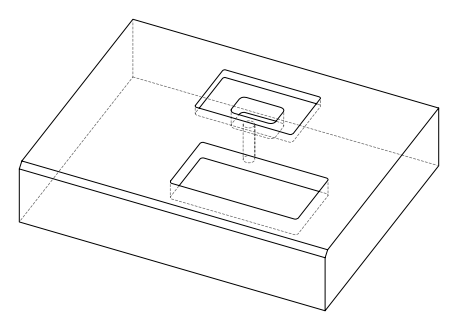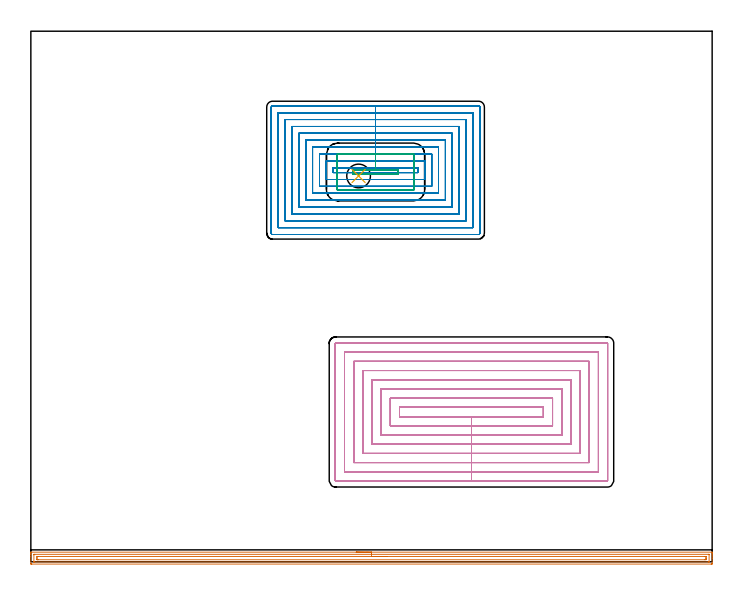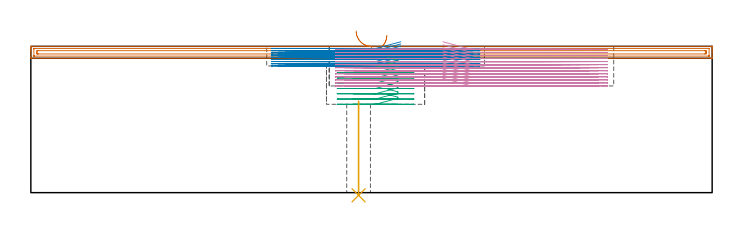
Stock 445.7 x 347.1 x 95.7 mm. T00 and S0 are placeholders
(PLAN: 5 operations, 4 tool changes, 146 min)
(1 AREA_MILL | FG_CHAMFER_SURFACE | UGT0205_001 | 10.91 min | 13558 mm3)
(2 MILL_RECTANGULAR_POCKET | POCKET_RECTANGULAR_STRAIGHT | NXT0201_008 | Follow Part, ap 1.5, ae 75% | 51.63 min | 164237 mm3)
(3 MILL_RECTANGULAR_POCKET_1 | POCKET_RECTANGULAR_STRAIGHT_1 | UGT0201_132 | Follow Part, ap 3.5, ae 75% | 4.38 min | 59765 mm3)
(4 MILL_RECTANGULAR_POCKET_2 | POCKET_RECTANGULAR_STRAIGHT_2 | NXT0201_009 | Follow Part, ap 2, ae 75% | 78.85 min | 472948 mm3)
(5 INDEXABLE_INSERT_DRILL_THROUGH_HOLE_FROM_SOLID | STEP1HOLE | NXT0302_002 | 0.26 min | 10914 mm3)
(TOOL UGT0205_001 | Chamfer Mill 20 x 3 x 45 deg. | D20 FL50 Z2)
(TOOL NXT0201_008 | ENDMILL 6mm [2P460-0600-NA 1630] | D6 FL26 Z6)
(TOOL UGT0201_132 | Carbide End Mill 14.0 | D14 FL30 Z4)
(TOOL NXT0201_009 | ENDMILL 8mm [2P460-0800-NA 1630] | D8 FL26 Z6)
(TOOL NXT0302_002 | Index. Insert Drill 15.5mm [880-D1550L20-05] | D15.5 PA176 FL78 Z2)
(OP 1 AREA_MILL)
G17 G21 G94 G90
T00 M6
G54
G17 G0 G90 X212.85 Y6.3 S1061 M3
G43 Z105.7 H0
G94 G1 X212.888 Z104.828 F250.
X213.002 Z103.963
X213.191 Z103.112
X213.453 Z102.28
X213.787 Z101.474
X214.19 Z100.7
X214.658 Z99.964
X215.19 Z99.272
X215.779 Z98.629
X216.422 Z98.039
X217.114 Z97.508
X217.85 Z97.04
X218.624 Z96.637
X219.43 Z96.303
X220.262 Z96.041
X221.114 Z95.852
X221.978 Z95.738
X222.85 Z95.7
X445.517
X445.69 Y6.297 Z95.689
X445.698 Y6.141 Z95.534
X445.7 Y5.979 Z95.379
Y5.751 Z95.151
Y5.031 Z94.426
Y3.795 Z93.191
Y2.402 Z91.798
Y-0.85 Z88.547
X445.697 Y-1.109 Z88.289
X445.69 Y-1.493 Z87.905
X445.465 Y-1.497 Z87.902
X445.069 Y-1.5 Z87.9
X0.631
X0.235 Y-1.497 Z87.902
X0.01 Y-1.493 Z87.905
X0. Y-1.109 Z88.289
Y3.277 Z92.672
Y4.672 Z94.068
Y5.031 Z94.426
Y5.751 Z95.151
Y5.979 Z95.379
X0.002 Y6.141 Z95.534
X0.01 Y6.297 Z95.689
X0.183 Y6.3 Z95.7
X222.85
Y4.886 Z94.286
X443.281 Y4.885 Z94.285
X443.431
X443.642 Y4.881 Z94.281
X443.687 Y4.879 Z94.279
X443.693 Y4.85 Z94.25
X443.696 Y4.815 Z94.215
X443.7 Y4.621 Z94.021
Y0.235 Z89.635
X443.698 Y0.098 Z89.498
X443.694 Y-0.012 Z89.388
X443.69 Y-0.078 Z89.322
X443.653 Y-0.08 Z89.32
X443.281 Y-0.085 Z89.315
X443.132 Y-0.086 Z89.314
X2.419
X2.27 Y-0.085 Z89.315
X2.058 Y-0.081 Z89.319
X2.013 Y-0.079 Z89.321
X2.007 Y-0.05 Z89.35
X2.004 Y-0.015 Z89.385
X2. Y0.179 Z89.579
Y4.565 Z93.965
X2.002 Y4.702 Z94.102
X2.006 Y4.812 Z94.212
X2.01 Y4.878 Z94.278
X2.047 Y4.88 Z94.28
X2.419 Y4.885 Z94.285
X2.568
X222.85 Y4.886 Z94.286
Y3.471 Z92.871
X440.598
X441.296 Y3.47 Z92.87
X441.493 Y3.468 Z92.868
X441.681 Y3.465 Z92.865
X441.69 Y3.277 Z92.677
X441.697 Y3.076 Z92.476
X441.699 Y2.4 Z91.8
Y2.198 Z91.598
X441.69 Y1.523 Z90.923
X441.683 Y1.336 Z90.736
X440.598 Y1.329 Z90.729
X5.102
X4.404 Y1.33 Z90.73
X4.207 Y1.332 Z90.732
X4.019 Y1.335 Z90.735
X4.01 Y1.523 Z90.923
X4.003 Y1.724 Z91.124
X4.001 Y2.4 Z91.8
Y2.602 Z92.002
X4.01 Y3.277 Z92.677
X4.017 Y3.464 Z92.864
X5.102 Y3.471 Z92.871
X222.85
X223.722 Z92.91
X224.586 Z93.023
X225.438 Z93.212
X226.27 Z93.475
X227.076 Z93.808
X227.85 Z94.211
X228.586 Z94.68
X229.278 Z95.211
X229.921 Z95.8
X230.51 Z96.444
X231.042 Z97.136
X231.51 Z97.871
X231.913 Z98.645
X232.247 Z99.451
X232.509 Z100.283
X232.698 Z101.135
X232.812 Z102.
X232.85 Z102.871
G0 Z105.7
M5
M2
(OP 2 MILL_RECTANGULAR_POCKET)
G17 G21 G94 G90
T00 M6
G54
G17 G0 G90 X242.004 Y257.8 S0 M3
G43 Z105.7 H1
Z98.7
G94 G1 X225.5 Z94.278 F250.
X197.8 F500.
Y254.6
X253.2
Y257.8
X225.5
Y262.3
X193.3
Y250.1
X257.7
Y262.3
X225.5
Y266.8
X188.8
Y245.6
X262.2
Y266.8
X225.5
Y271.3
X184.3
Y241.1
X266.7
Y271.3
X225.5
Y275.8
X179.8
Y236.6
X271.2
Y275.8
X225.5
Y280.3
X175.3
Y232.1
X275.7
Y280.3
X225.5
Y284.8
X170.8
Y227.6
X280.2
Y284.8
X225.5
Y289.3
X166.3
Y223.1
X284.7
Y289.3
X225.5
Y293.8
X161.8
Y218.6
X289.2
Y293.8
X225.5
Y298.3
X158.1
G3 X157.3 Y297.5 R0.8
G1 Y214.9
G3 X158.1 Y214.1 R0.8
G1 X292.9
G3 X293.7 Y214.9 R0.8
G1 Y297.5
G3 X292.9 Y298.3 R0.8
G1 X225.5
X224.5
G0 X242.004 Y257.8 Z97.278
G1 X225.5 Z92.855 F250.
X197.8 F500.
Y254.6
X253.2
Y257.8
X225.5
Y262.3
X193.3
Y250.1
X257.7
Y262.3
X225.5
Y266.8
X188.8
Y245.6
X262.2
Y266.8
X225.5
Y271.3
X184.3
Y241.1
X266.7
Y271.3
X225.5
Y275.8
X179.8
Y236.6
X271.2
Y275.8
X225.5
Y280.3
X175.3
Y232.1
X275.7
Y280.3
X225.5
Y284.8
X170.8
Y227.6
X280.2
Y284.8
X225.5
Y289.3
X166.3
Y223.1
X284.7
Y289.3
X225.5
Y293.8
X161.8
Y218.6
X289.2
Y293.8
X225.5
Y298.3
X158.1
G3 X157.3 Y297.5 R0.8
G1 Y214.9
G3 X158.1 Y214.1 R0.8
G1 X292.9
G3 X293.7 Y214.9 R0.8
G1 Y297.5
G3 X292.9 Y298.3 R0.8
G1 X225.5
X224.5
G0 X242.004 Y257.8 Z95.855
G1 X225.5 Z91.433 F250.
X197.8 F500.
Y254.6
X253.2
Y257.8
X225.5
Y262.3
X193.3
Y250.1
X257.7
Y262.3
X225.5
Y266.8
X188.8
Y245.6
X262.2
Y266.8
X225.5
Y271.3
X184.3
Y241.1
X266.7
Y271.3
X225.5
Y275.8
X179.8
Y236.6
X271.2
Y275.8
X225.5
Y280.3
X175.3
Y232.1
X275.7
Y280.3
X225.5
Y284.8
X170.8
Y227.6
X280.2
Y284.8
X225.5
Y289.3
X166.3
Y223.1
X284.7
Y289.3
X225.5
Y293.8
X161.8
Y218.6
X289.2
Y293.8
X225.5
Y298.3
X158.1
G3 X157.3 Y297.5 R0.8
G1 Y214.9
G3 X158.1 Y214.1 R0.8
G1 X292.9
G3 X293.7 Y214.9 R0.8
G1 Y297.5
G3 X292.9 Y298.3 R0.8
G1 X225.5
X224.5
G0 X242.004 Y257.8 Z94.433
G1 X225.5 Z90.011 F250.
X197.8 F500.
Y254.6
X253.2
Y257.8
X225.5
Y262.3
X193.3
Y250.1
X257.7
Y262.3
X225.5
Y266.8
X188.8
Y245.6
X262.2
Y266.8
X225.5
Y271.3
X184.3
Y241.1
X266.7
Y271.3
X225.5
Y275.8
X179.8
Y236.6
X271.2
Y275.8
X225.5
Y280.3
X175.3
Y232.1
X275.7
Y280.3
X225.5
Y284.8
X170.8
Y227.6
X280.2
Y284.8
X225.5
Y289.3
X166.3
Y223.1
X284.7
Y289.3
X225.5
Y293.8
X161.8
Y218.6
X289.2
Y293.8
X225.5
Y298.3
X158.1
G3 X157.3 Y297.5 R0.8
G1 Y214.9
G3 X158.1 Y214.1 R0.8
G1 X292.9
G3 X293.7 Y214.9 R0.8
G1 Y297.5
G3 X292.9 Y298.3 R0.8
G1 X225.5
X224.5
G0 X242.004 Y257.8 Z93.011
G1 X225.5 Z88.589 F250.
X197.8 F500.
Y254.6
X253.2
Y257.8
X225.5
Y262.3
X193.3
Y250.1
X257.7
Y262.3
X225.5
Y266.8
X188.8
Y245.6
X262.2
Y266.8
X225.5
Y271.3
X184.3
Y241.1
X266.7
Y271.3
X225.5
Y275.8
X179.8
Y236.6
X271.2
Y275.8
X225.5
Y280.3
X175.3
Y232.1
X275.7
Y280.3
X225.5
Y284.8
X170.8
Y227.6
X280.2
Y284.8
X225.5
Y289.3
X166.3
Y223.1
X284.7
Y289.3
X225.5
Y293.8
X161.8
Y218.6
X289.2
Y293.8
X225.5
Y298.3
X158.1
G3 X157.3 Y297.5 R0.8
G1 Y214.9
G3 X158.1 Y214.1 R0.8
G1 X292.9
G3 X293.7 Y214.9 R0.8
G1 Y297.5
G3 X292.9 Y298.3 R0.8
G1 X225.5
X224.5
G0 X242.004 Y257.8 Z91.589
G1 X225.5 Z87.167 F250.
X197.8 F500.
Y254.6
X253.2
Y257.8
X225.5
Y262.3
X193.3
Y250.1
X257.7
Y262.3
X225.5
Y266.8
X188.8
Y245.6
X262.2
Y266.8
X225.5
Y271.3
X184.3
Y241.1
X266.7
Y271.3
X225.5
Y275.8
X179.8
Y236.6
X271.2
Y275.8
X225.5
Y280.3
X175.3
Y232.1
X275.7
Y280.3
X225.5
Y284.8
X170.8
Y227.6
X280.2
Y284.8
X225.5
Y289.3
X166.3
Y223.1
X284.7
Y289.3
X225.5
Y293.8
X161.8
Y218.6
X289.2
Y293.8
X225.5
Y298.3
X158.1
G3 X157.3 Y297.5 R0.8
G1 Y214.9
G3 X158.1 Y214.1 R0.8
G1 X292.9
G3 X293.7 Y214.9 R0.8
G1 Y297.5
G3 X292.9 Y298.3 R0.8
G1 X225.5
X224.5
G0 X242.004 Y257.8 Z90.167
G1 X225.5 Z85.744 F250.
X197.8 F500.
Y254.6
X253.2
Y257.8
X225.5
Y262.3
X193.3
Y250.1
X257.7
Y262.3
X225.5
Y266.8
X188.8
Y245.6
X262.2
Y266.8
X225.5
Y271.3
X184.3
Y241.1
X266.7
Y271.3
X225.5
Y275.8
X179.8
Y236.6
X271.2
Y275.8
X225.5
Y280.3
X175.3
Y232.1
X275.7
Y280.3
X225.5
Y284.8
X170.8
Y227.6
X280.2
Y284.8
X225.5
Y289.3
X166.3
Y223.1
X284.7
Y289.3
X225.5
Y293.8
X161.8
Y218.6
X289.2
Y293.8
X225.5
Y298.3
X158.1
G3 X157.3 Y297.5 R0.8
G1 Y214.9
G3 X158.1 Y214.1 R0.8
G1 X292.9
G3 X293.7 Y214.9 R0.8
G1 Y297.5
G3 X292.9 Y298.3 R0.8
G1 X225.5
X224.5
G0 X242.004 Y257.8 Z88.744
G1 X225.5 Z84.322 F250.
X197.8 F500.
Y254.6
X253.2
Y257.8
X225.5
Y262.3
X193.3
Y250.1
X257.7
Y262.3
X225.5
Y266.8
X188.8
Y245.6
X262.2
Y266.8
X225.5
Y271.3
X184.3
Y241.1
X266.7
Y271.3
X225.5
Y275.8
X179.8
Y236.6
X271.2
Y275.8
X225.5
Y280.3
X175.3
Y232.1
X275.7
Y280.3
X225.5
Y284.8
X170.8
Y227.6
X280.2
Y284.8
X225.5
Y289.3
X166.3
Y223.1
X284.7
Y289.3
X225.5
Y293.8
X161.8
Y218.6
X289.2
Y293.8
X225.5
Y298.3
X158.1
G3 X157.3 Y297.5 R0.8
G1 Y214.9
G3 X158.1 Y214.1 R0.8
G1 X292.9
G3 X293.7 Y214.9 R0.8
G1 Y297.5
G3 X292.9 Y298.3 R0.8
G1 X225.5
X224.5
G0 X242.004 Y257.8 Z87.322
G1 X225.5 Z82.9 F250.
X197.8 F500.
Y254.6
X253.2
Y257.8
X225.5
Y262.3
X193.3
Y250.1
X257.7
Y262.3
X225.5
Y266.8
X188.8
Y245.6
X262.2
Y266.8
X225.5
Y271.3
X184.3
Y241.1
X266.7
Y271.3
X225.5
Y275.8
X179.8
Y236.6
X271.2
Y275.8
X225.5
Y280.3
X175.3
Y232.1
X275.7
Y280.3
X225.5
Y284.8
X170.8
Y227.6
X280.2
Y284.8
X225.5
Y289.3
X166.3
Y223.1
X284.7
Y289.3
X225.5
Y293.8
X161.8
Y218.6
X289.2
Y293.8
X225.5
Y298.3
X158.1
G3 X157.3 Y297.5 R0.8
G1 Y214.9
G3 X158.1 Y214.1 R0.8
G1 X292.9
G3 X293.7 Y214.9 R0.8
G1 Y297.5
G3 X292.9 Y298.3 R0.8
G1 X225.5
X224.5
G0 Z105.7
M5
M2
(OP 3 MILL_RECTANGULAR_POCKET_1)
G17 G21 G94 G90
T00 M6
G54
G17 G0 G90 X233.445 Y253.6 S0 M3
G43 Z105.7 H0
Z88.364
G94 G1 X240.1 Z86.58 F250.
Y256.4 Z85.83
X225.5 Z81.918
X210.9 F500.
Y253.6
X240.1
Y256.4
X225.5
Y266.9
X200.8
G3 X200.4 Y266.5 R0.4
G1 Y243.5
G3 X200.8 Y243.1 R0.4
G1 X250.2
G3 X250.6 Y243.5 R0.4
G1 Y266.5
G3 X250.2 Y266.9 R0.4
G1 X225.5
X224.5
G0 X233.445 Y253.6 Z84.918
G1 X240.1 Z83.135 F250.
Y256.4 Z82.385
X225.5 Z78.473
X210.9 F500.
Y253.6
X240.1
Y256.4
X225.5
Y266.9
X200.8
G3 X200.4 Y266.5 R0.4
G1 Y243.5
G3 X200.8 Y243.1 R0.4
G1 X250.2
G3 X250.6 Y243.5 R0.4
G1 Y266.5
G3 X250.2 Y266.9 R0.4
G1 X225.5
X224.5
G0 X233.445 Y253.6 Z81.473
G1 X240.1 Z79.69 F250.
Y256.4 Z78.939
X225.5 Z75.027
X210.9 F500.
Y253.6
X240.1
Y256.4
X225.5
Y266.9
X200.8
G3 X200.4 Y266.5 R0.4
G1 Y243.5
G3 X200.8 Y243.1 R0.4
G1 X250.2
G3 X250.6 Y243.5 R0.4
G1 Y266.5
G3 X250.2 Y266.9 R0.4
G1 X225.5
X224.5
G0 X233.445 Y253.6 Z78.027
G1 X240.1 Z76.244 F250.
Y256.4 Z75.494
X225.5 Z71.582
X210.9 F500.
Y253.6
X240.1
Y256.4
X225.5
Y266.9
X200.8
G3 X200.4 Y266.5 R0.4
G1 Y243.5
G3 X200.8 Y243.1 R0.4
G1 X250.2
G3 X250.6 Y243.5 R0.4
G1 Y266.5
G3 X250.2 Y266.9 R0.4
G1 X225.5
X224.5
G0 X233.445 Y253.6 Z74.582
G1 X240.1 Z72.799 F250.
Y256.4 Z72.048
X225.5 Z68.136
X210.9 F500.
Y253.6
X240.1
Y256.4
X225.5
Y266.9
X200.8
G3 X200.4 Y266.5 R0.4
G1 Y243.5
G3 X200.8 Y243.1 R0.4
G1 X250.2
G3 X250.6 Y243.5 R0.4
G1 Y266.5
G3 X250.2 Y266.9 R0.4
G1 X225.5
X224.5
G0 X233.445 Y253.6 Z71.136
G1 X240.1 Z69.353 F250.
Y256.4 Z68.603
X225.5 Z64.691
X210.9 F500.
Y253.6
X240.1
Y256.4
X225.5
Y266.9
X200.8
G3 X200.4 Y266.5 R0.4
G1 Y243.5
G3 X200.8 Y243.1 R0.4
G1 X250.2
G3 X250.6 Y243.5 R0.4
G1 Y266.5
G3 X250.2 Y266.9 R0.4
G1 X225.5
X224.5
G0 X233.445 Y253.6 Z67.691
G1 X240.1 Z65.908 F250.
Y256.4 Z65.158
X225.5 Z61.245
X210.9 F500.
Y253.6
X240.1
Y256.4
X225.5
Y266.9
X200.8
G3 X200.4 Y266.5 R0.4
G1 Y243.5
G3 X200.8 Y243.1 R0.4
G1 X250.2
G3 X250.6 Y243.5 R0.4
G1 Y266.5
G3 X250.2 Y266.9 R0.4
G1 X225.5
X224.5
G0 X233.445 Y253.6 Z64.245
G1 X240.1 Z62.462 F250.
Y256.4 Z61.712
X225.5 Z57.8
X210.9 F500.
Y253.6
X240.1
Y256.4
X225.5
Y266.9
X200.8
G3 X200.4 Y266.5 R0.4
G1 Y243.5
G3 X200.8 Y243.1 R0.4
G1 X250.2
G3 X250.6 Y243.5 R0.4
G1 Y266.5
G3 X250.2 Y266.9 R0.4
G1 X225.5
X224.5
G0 Z105.7
M5
M2
(OP 4 MILL_RECTANGULAR_POCKET_2)
G17 G21 G94 G90
T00 M6
G54
G17 G0 G90 X269.618 Y94.9 S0 M3
G43 Z105.7 H1
Z98.7
G94 G1 X288.25 Z93.708 F250.
X335.3 F500.
Y101.1
X241.2
Y94.9
X288.25
Y88.9
X341.3
Y107.1
X235.2
Y88.9
X288.25
Y82.9
X347.3
Y113.1
X229.2
Y82.9
X288.25
Y76.9
X353.3
Y119.1
X223.2
Y76.9
X288.25
Y70.9
X359.3
Y125.1
X217.2
Y70.9
X288.25
Y64.9
X365.3
Y131.1
X211.2
Y64.9
X288.25
Y58.9
X371.3
Y137.1
X205.2
Y58.9
X288.25
Y52.9
X377.2
X377.255 Y52.905
X377.295 Y52.945
X377.3 Y53.
Y143.
X377.295 Y143.055
X377.255 Y143.095
X377.2 Y143.1
X199.3
X199.245 Y143.095
X199.205 Y143.055
X199.2 Y143.
Y53.
X199.205 Y52.945
X199.245 Y52.905
X199.3 Y52.9
X288.25
X289.25
G0 X269.618 Y94.9 Z96.708
G1 X288.25 Z91.715 F250.
X335.3 F500.
Y101.1
X241.2
Y94.9
X288.25
Y88.9
X341.3
Y107.1
X235.2
Y88.9
X288.25
Y82.9
X347.3
Y113.1
X229.2
Y82.9
X288.25
Y76.9
X353.3
Y119.1
X223.2
Y76.9
X288.25
Y70.9
X359.3
Y125.1
X217.2
Y70.9
X288.25
Y64.9
X365.3
Y131.1
X211.2
Y64.9
X288.25
Y58.9
X371.3
Y137.1
X205.2
Y58.9
X288.25
Y52.9
X377.2
X377.255 Y52.905
X377.295 Y52.945
X377.3 Y53.
Y143.
X377.295 Y143.055
X377.255 Y143.095
X377.2 Y143.1
X199.3
X199.245 Y143.095
X199.205 Y143.055
X199.2 Y143.
Y53.
X199.205 Y52.945
X199.245 Y52.905
X199.3 Y52.9
X288.25
X289.25
G0 X269.618 Y94.9 Z94.715
G1 X288.25 Z89.723 F250.
X335.3 F500.
Y101.1
X241.2
Y94.9
X288.25
Y88.9
X341.3
Y107.1
X235.2
Y88.9
X288.25
Y82.9
X347.3
Y113.1
X229.2
Y82.9
X288.25
Y76.9
X353.3
Y119.1
X223.2
Y76.9
X288.25
Y70.9
X359.3
Y125.1
X217.2
Y70.9
X288.25
Y64.9
X365.3
Y131.1
X211.2
Y64.9
X288.25
Y58.9
X371.3
Y137.1
X205.2
Y58.9
X288.25
Y52.9
X377.2
X377.255 Y52.905
X377.295 Y52.945
X377.3 Y53.
Y143.
X377.295 Y143.055
X377.255 Y143.095
X377.2 Y143.1
X199.3
X199.245 Y143.095
X199.205 Y143.055
X199.2 Y143.
Y53.
X199.205 Y52.945
X199.245 Y52.905
X199.3 Y52.9
X288.25
X289.25
G0 X269.618 Y94.9 Z92.723
G1 X288.25 Z87.731 F250.
X335.3 F500.
Y101.1
X241.2
Y94.9
X288.25
Y88.9
X341.3
Y107.1
X235.2
Y88.9
X288.25
Y82.9
X347.3
Y113.1
X229.2
Y82.9
X288.25
Y76.9
X353.3
Y119.1
X223.2
Y76.9
X288.25
Y70.9
X359.3
Y125.1
X217.2
Y70.9
X288.25
Y64.9
X365.3
Y131.1
X211.2
Y64.9
X288.25
Y58.9
X371.3
Y137.1
X205.2
Y58.9
X288.25
Y52.9
X377.2
X377.255 Y52.905
X377.295 Y52.945
X377.3 Y53.
Y143.
X377.295 Y143.055
X377.255 Y143.095
X377.2 Y143.1
X199.3
X199.245 Y143.095
X199.205 Y143.055
X199.2 Y143.
Y53.
X199.205 Y52.945
X199.245 Y52.905
X199.3 Y52.9
X288.25
X289.25
G0 X269.618 Y94.9 Z90.731
G1 X288.25 Z85.738 F250.
X335.3 F500.
Y101.1
X241.2
Y94.9
X288.25
Y88.9
X341.3
Y107.1
X235.2
Y88.9
X288.25
Y82.9
X347.3
Y113.1
X229.2
Y82.9
X288.25
Y76.9
X353.3
Y119.1
X223.2
Y76.9
X288.25
Y70.9
X359.3
Y125.1
X217.2
Y70.9
X288.25
Y64.9
X365.3
Y131.1
X211.2
Y64.9
X288.25
Y58.9
X371.3
Y137.1
X205.2
Y58.9
X288.25
Y52.9
X377.2
X377.255 Y52.905
X377.295 Y52.945
X377.3 Y53.
Y143.
X377.295 Y143.055
X377.255 Y143.095
X377.2 Y143.1
X199.3
X199.245 Y143.095
X199.205 Y143.055
X199.2 Y143.
Y53.
X199.205 Y52.945
X199.245 Y52.905
X199.3 Y52.9
X288.25
X289.25
G0 X269.618 Y94.9 Z88.738
G1 X288.25 Z83.746 F250.
X335.3 F500.
Y101.1
X241.2
Y94.9
X288.25
Y88.9
X341.3
Y107.1
X235.2
Y88.9
X288.25
Y82.9
X347.3
Y113.1
X229.2
Y82.9
X288.25
Y76.9
X353.3
Y119.1
X223.2
Y76.9
X288.25
Y70.9
X359.3
Y125.1
X217.2
Y70.9
X288.25
Y64.9
X365.3
Y131.1
X211.2
Y64.9
X288.25
Y58.9
X371.3
Y137.1
X205.2
Y58.9
X288.25
Y52.9
X377.2
X377.255 Y52.905
X377.295 Y52.945
X377.3 Y53.
Y143.
X377.295 Y143.055
X377.255 Y143.095
X377.2 Y143.1
X199.3
X199.245 Y143.095
X199.205 Y143.055
X199.2 Y143.
Y53.
X199.205 Y52.945
X199.245 Y52.905
X199.3 Y52.9
X288.25
X289.25
G0 X269.618 Y94.9 Z86.746
G1 X288.25 Z81.754 F250.
X335.3 F500.
Y101.1
X241.2
Y94.9
X288.25
Y88.9
X341.3
Y107.1
X235.2
Y88.9
X288.25
Y82.9
X347.3
Y113.1
X229.2
Y82.9
X288.25
Y76.9
X353.3
Y119.1
X223.2
Y76.9
X288.25
Y70.9
X359.3
Y125.1
X217.2
Y70.9
X288.25
Y64.9
X365.3
Y131.1
X211.2
Y64.9
X288.25
Y58.9
X371.3
Y137.1
X205.2
Y58.9
X288.25
Y52.9
X377.2
X377.255 Y52.905
X377.295 Y52.945
X377.3 Y53.
Y143.
X377.295 Y143.055
X377.255 Y143.095
X377.2 Y143.1
X199.3
X199.245 Y143.095
X199.205 Y143.055
X199.2 Y143.
Y53.
X199.205 Y52.945
X199.245 Y52.905
X199.3 Y52.9
X288.25
X289.25
G0 X269.618 Y94.9 Z84.754
G1 X288.25 Z79.762 F250.
X335.3 F500.
Y101.1
X241.2
Y94.9
X288.25
Y88.9
X341.3
Y107.1
X235.2
Y88.9
X288.25
Y82.9
X347.3
Y113.1
X229.2
Y82.9
X288.25
Y76.9
X353.3
Y119.1
X223.2
Y76.9
X288.25
Y70.9
X359.3
Y125.1
X217.2
Y70.9
X288.25
Y64.9
X365.3
Y131.1
X211.2
Y64.9
X288.25
Y58.9
X371.3
Y137.1
X205.2
Y58.9
X288.25
Y52.9
X377.2
X377.255 Y52.905
X377.295 Y52.945
X377.3 Y53.
Y143.
X377.295 Y143.055
X377.255 Y143.095
X377.2 Y143.1
X199.3
X199.245 Y143.095
X199.205 Y143.055
X199.2 Y143.
Y53.
X199.205 Y52.945
X199.245 Y52.905
X199.3 Y52.9
X288.25
X289.25
G0 X269.618 Y94.9 Z82.762
G1 X288.25 Z77.769 F250.
X335.3 F500.
Y101.1
X241.2
Y94.9
X288.25
Y88.9
X341.3
Y107.1
X235.2
Y88.9
X288.25
Y82.9
X347.3
Y113.1
X229.2
Y82.9
X288.25
Y76.9
X353.3
Y119.1
X223.2
Y76.9
X288.25
Y70.9
X359.3
Y125.1
X217.2
Y70.9
X288.25
Y64.9
X365.3
Y131.1
X211.2
Y64.9
X288.25
Y58.9
X371.3
Y137.1
X205.2
Y58.9
X288.25
Y52.9
X377.2
X377.255 Y52.905
X377.295 Y52.945
X377.3 Y53.
Y143.
X377.295 Y143.055
X377.255 Y143.095
X377.2 Y143.1
X199.3
X199.245 Y143.095
X199.205 Y143.055
X199.2 Y143.
Y53.
X199.205 Y52.945
X199.245 Y52.905
X199.3 Y52.9
X288.25
X289.25
G0 X269.618 Y94.9 Z80.769
G1 X288.25 Z75.777 F250.
X335.3 F500.
Y101.1
X241.2
Y94.9
X288.25
Y88.9
X341.3
Y107.1
X235.2
Y88.9
X288.25
Y82.9
X347.3
Y113.1
X229.2
Y82.9
X288.25
Y76.9
X353.3
Y119.1
X223.2
Y76.9
X288.25
Y70.9
X359.3
Y125.1
X217.2
Y70.9
X288.25
Y64.9
X365.3
Y131.1
X211.2
Y64.9
X288.25
Y58.9
X371.3
Y137.1
X205.2
Y58.9
X288.25
Y52.9
X377.2
X377.255 Y52.905
X377.295 Y52.945
X377.3 Y53.
Y143.
X377.295 Y143.055
X377.255 Y143.095
X377.2 Y143.1
X199.3
X199.245 Y143.095
X199.205 Y143.055
X199.2 Y143.
Y53.
X199.205 Y52.945
X199.245 Y52.905
X199.3 Y52.9
X288.25
X289.25
G0 X269.618 Y94.9 Z78.777
G1 X288.25 Z73.785 F250.
X335.3 F500.
Y101.1
X241.2
Y94.9
X288.25
Y88.9
X341.3
Y107.1
X235.2
Y88.9
X288.25
Y82.9
X347.3
Y113.1
X229.2
Y82.9
X288.25
Y76.9
X353.3
Y119.1
X223.2
Y76.9
X288.25
Y70.9
X359.3
Y125.1
X217.2
Y70.9
X288.25
Y64.9
X365.3
Y131.1
X211.2
Y64.9
X288.25
Y58.9
X371.3
Y137.1
X205.2
Y58.9
X288.25
Y52.9
X377.2
X377.255 Y52.905
X377.295 Y52.945
X377.3 Y53.
Y143.
X377.295 Y143.055
X377.255 Y143.095
X377.2 Y143.1
X199.3
X199.245 Y143.095
X199.205 Y143.055
X199.2 Y143.
Y53.
X199.205 Y52.945
X199.245 Y52.905
X199.3 Y52.9
X288.25
X289.25
G0 X269.618 Y94.9 Z76.785
G1 X288.25 Z71.792 F250.
X335.3 F500.
Y101.1
X241.2
Y94.9
X288.25
Y88.9
X341.3
Y107.1
X235.2
Y88.9
X288.25
Y82.9
X347.3
Y113.1
X229.2
Y82.9
X288.25
Y76.9
X353.3
Y119.1
X223.2
Y76.9
X288.25
Y70.9
X359.3
Y125.1
X217.2
Y70.9
X288.25
Y64.9
X365.3
Y131.1
X211.2
Y64.9
X288.25
Y58.9
X371.3
Y137.1
X205.2
Y58.9
X288.25
Y52.9
X377.2
X377.255 Y52.905
X377.295 Y52.945
X377.3 Y53.
Y143.
X377.295 Y143.055
X377.255 Y143.095
X377.2 Y143.1
X199.3
X199.245 Y143.095
X199.205 Y143.055
X199.2 Y143.
Y53.
X199.205 Y52.945
X199.245 Y52.905
X199.3 Y52.9
X288.25
X289.25
G0 X269.618 Y94.9 Z74.792
G1 X288.25 Z69.8 F250.
X335.3 F500.
Y101.1
X241.2
Y94.9
X288.25
Y88.9
X341.3
Y107.1
X235.2
Y88.9
X288.25
Y82.9
X347.3
Y113.1
X229.2
Y82.9
X288.25
Y76.9
X353.3
Y119.1
X223.2
Y76.9
X288.25
Y70.9
X359.3
Y125.1
X217.2
Y70.9
X288.25
Y64.9
X365.3
Y131.1
X211.2
Y64.9
X288.25
Y58.9
X371.3
Y137.1
X205.2
Y58.9
X288.25
Y52.9
X377.2
X377.255 Y52.905
X377.295 Y52.945
X377.3 Y53.
Y143.
X377.295 Y143.055
X377.255 Y143.095
X377.2 Y143.1
X199.3
X199.245 Y143.095
X199.205 Y143.055
X199.2 Y143.
Y53.
X199.205 Y52.945
X199.245 Y52.905
X199.3 Y52.9
X288.25
X289.25
G0 Z105.7
M5
M2
(OP 5 INDEXABLE_INSERT_DRILL_THROUGH_HOLE_FROM_SOLID)
G17 G21 G94 G90
T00 M6
G54
G17 G0 G90 X214.4 Y252.4 S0 M3
G43 Z105.7 H1
G94 G81 G98 Z-1.771 F250. R59.8
G80
M5
M2
